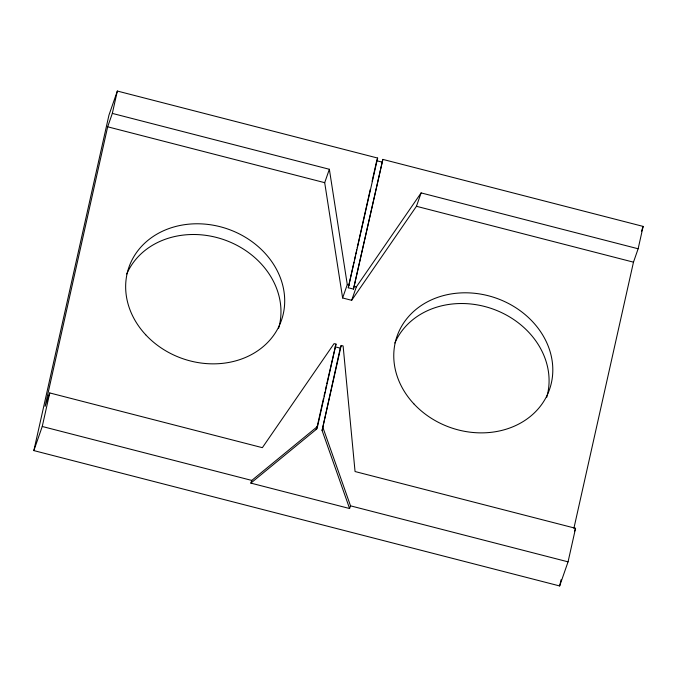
<?xml version="1.0" encoding="UTF-8"?>
<svg xmlns="http://www.w3.org/2000/svg" width="677" height="677" viewBox="0 0 677 677"><rect width="100%" height="100%" fill="white"/><g stroke="black" fill="none" stroke-linecap="round" stroke-linejoin="round"><path stroke-width="1.02" d="M117.341 91.048L112.331 113.406L107.668 126.802L45.088 406.335L49.751 392.939L262.363 447.675L334.066 343.62L335.987 344.111L317.564 426.408L251.785 480.425L250.854 483.107L349.594 508.529L322.091 430.487L340.26 348.13L341.2 345.456L343.112 345.947L355.053 471.539L575.56 528.305L568.054 561.842L559.659 585.952L33.85 450.594L108.946 115.158L117.341 91.048L377.639 158.054L348.274 287.759L353.479 289.096L382.852 159.4L643.15 226.406L638.14 248.772L633.477 262.16L573.901 528.288M322.091 430.487L341.2 345.456M33.85 450.594L42.245 426.485L49.751 392.939M250.854 483.107L316.633 429.083L323.538 398.228M324.004 396.172L324.926 392.051M325.383 389.994L326.306 385.882M326.763 383.825L335.987 344.111M348.274 287.759L354.003 262.143M354.469 260.095L355.383 255.999M355.84 253.951L356.762 249.855M357.219 247.807L370.285 189.416M372.122 181.224L376.48 161.761M353.479 289.096L382.852 159.4M559.659 585.952L561.047 579.766M638.14 248.772L421.119 192.903L416.448 206.29L351.668 300.3L342.621 297.973L324.698 182.672L329.36 169.275L112.331 113.406M377.639 158.054L376.708 160.737L381.913 162.074M342.621 297.973L347.284 284.585L329.36 169.275M351.668 300.3L356.33 286.913L421.119 192.903M316.142 429.556L317.073 426.874M316.633 429.083L317.564 426.408M349.594 508.529L350.525 505.846L323.022 427.813M641.474 231.229L643.15 226.406M574.561 531.174L575.56 528.305M107.668 126.802L324.698 182.672M416.448 206.29L633.477 262.16M347.284 284.585L349.205 285.076M354.409 286.413L356.33 286.913M335.056 346.793L340.26 348.13M42.245 426.485L251.785 480.425M350.525 505.846L568.054 561.842M126.751 273.999A80.741 68.622 19.2 0 1 224.882 240.03A80.741 68.622 19.2 0 1 278.535 328.497M394.86 343.019A80.741 68.622 19.2 0 1 492.991 309.05A80.741 68.622 19.2 0 1 546.644 397.517M413.833 403.822A80.741 68.622 19.2 0 0 548.751 391.518A80.741 68.622 19.2 0 0 457.28 293.158A80.741 68.622 19.2 0 0 413.833 403.822M145.724 334.802A80.741 68.622 19.2 0 0 280.642 322.497A80.741 68.622 19.2 0 0 189.171 224.138A80.741 68.622 19.2 0 0 145.724 334.802"/></g></svg>
